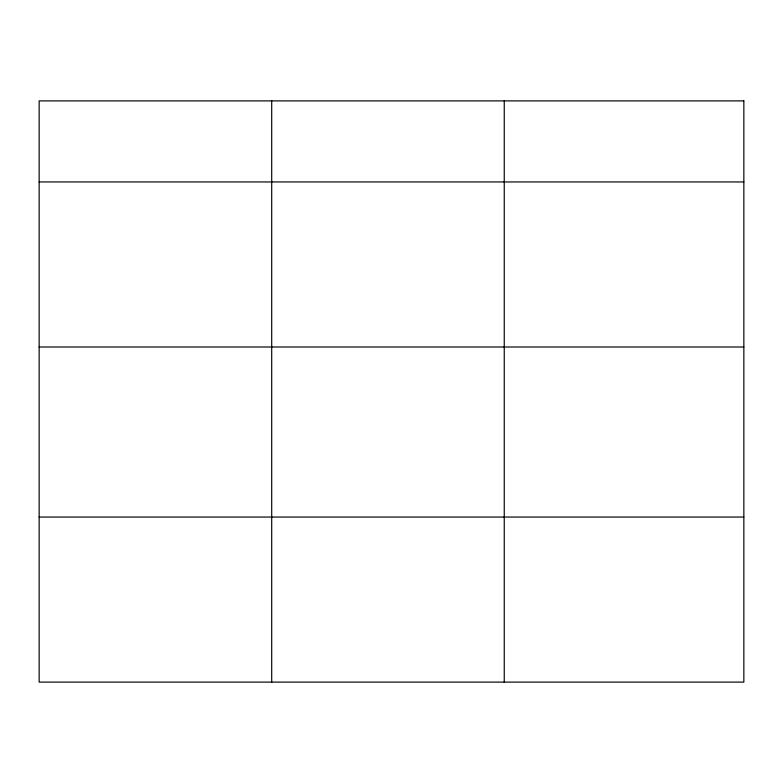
<?xml version="1.0" encoding="UTF-8"?>
<svg xmlns="http://www.w3.org/2000/svg" width="783" height="783" viewBox="0 0 783 783"><rect width="100%" height="100%" fill="white"/><g stroke="black" fill="none" stroke-linecap="round" stroke-linejoin="round"><path stroke-width="1.17" d="M39.15 181.94L743.85 181.94M39.15 346.996L743.85 346.996M39.15 517.054L743.85 517.054M504.252 100.89L504.252 682.11M271.701 100.89L271.701 682.11M743.85 100.89L39.15 100.89L39.15 682.11L743.85 682.11L743.85 100.89"/></g></svg>
